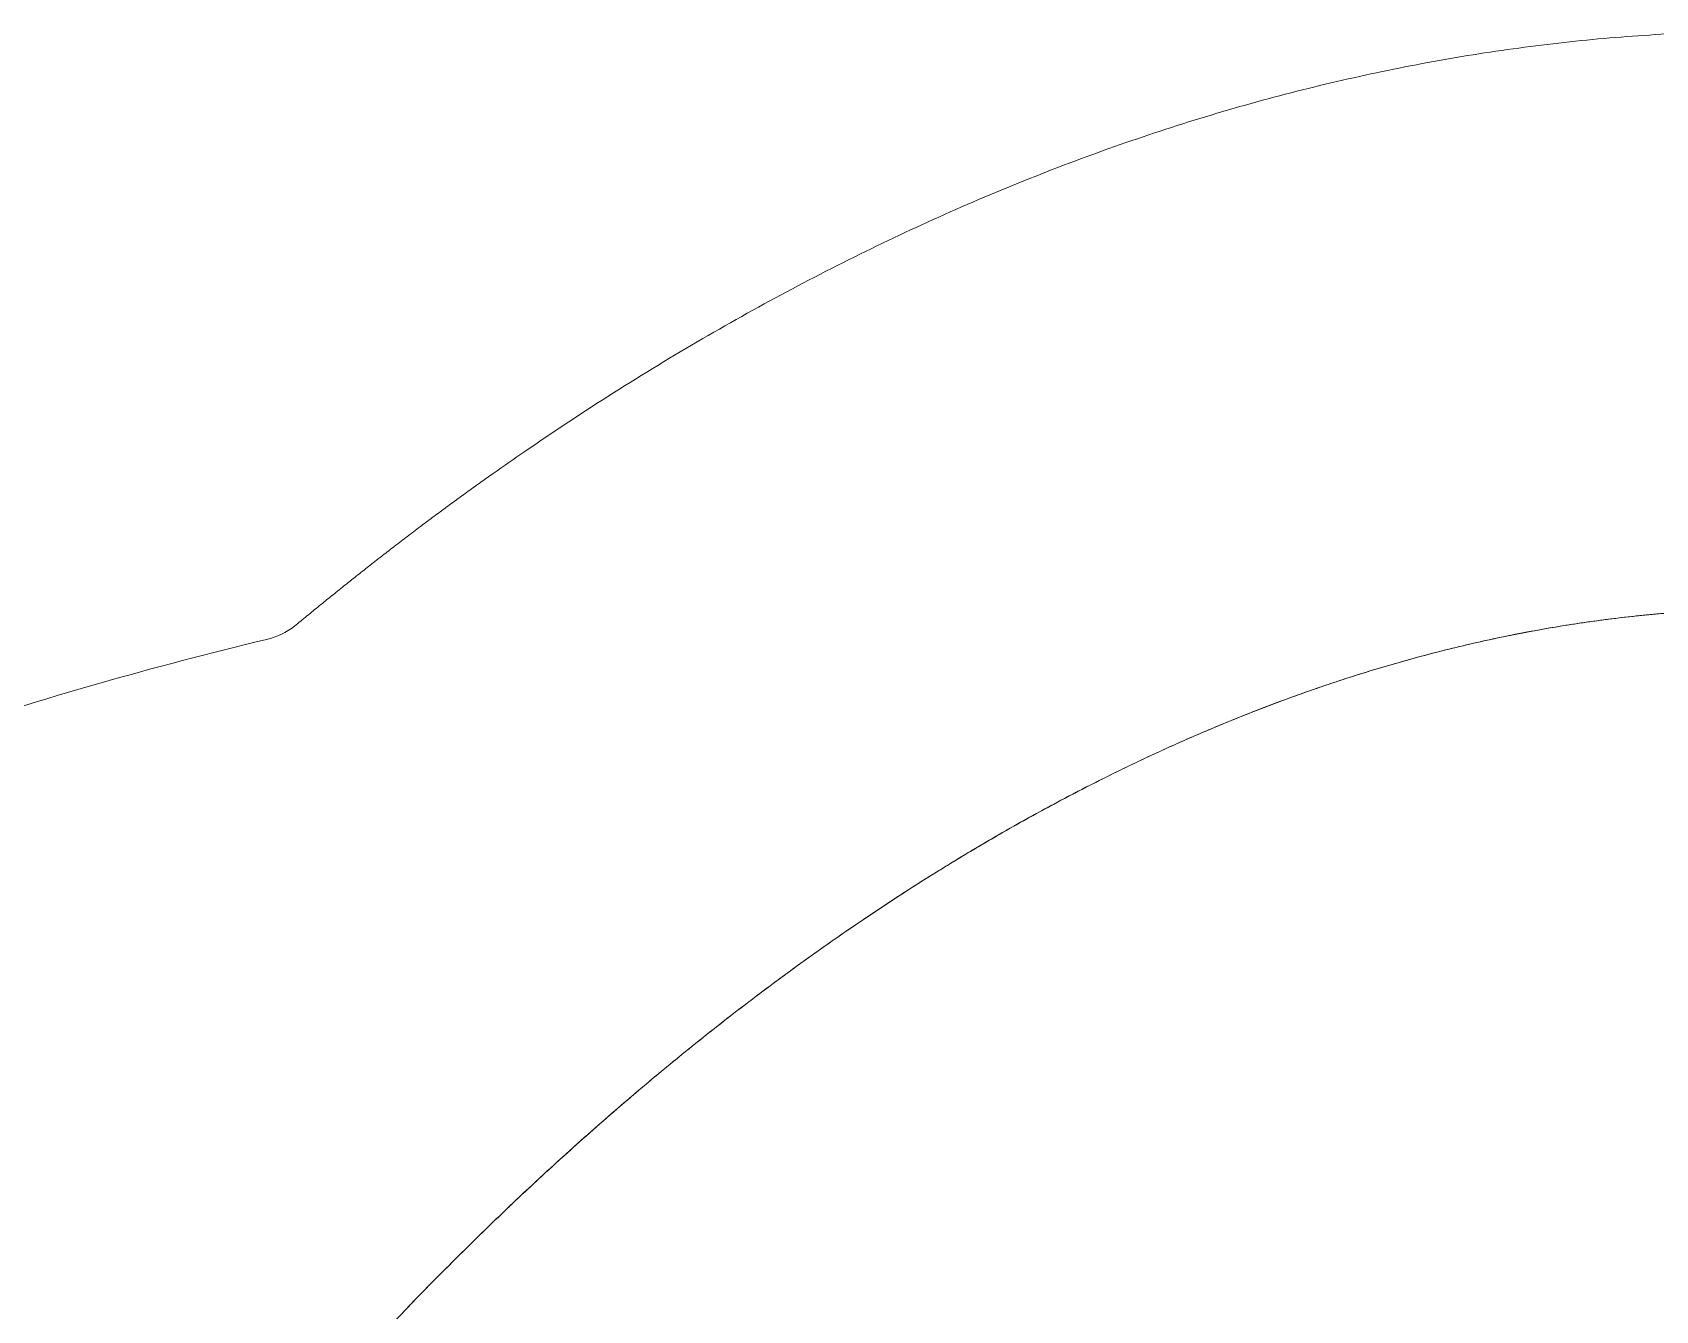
# Model space of a CAD drawing. Header units: millimetres. Extents: x 8533 to 164433, y 5768 to 115327.
# Drawn here: x 57014.1 to 57081.4, y 107872.9 to 107925.9 of the extents above; entities that cross this region are included whole.
import ezdxf

# ---------------------------------------------------------------- set-up
doc = ezdxf.new("R2010")
doc.units = ezdxf.units.MM
doc.header["$LTSCALE"] = 250
doc.layers.add('06_G-ENP_심볼', color=3, linetype='Continuous')
doc.layers.add('G-ENP', color=1, linetype='Continuous')

# ---------------------------------------------------------------- blocks, each defined once
blk = doc.blocks.new('zw$82BC')
at = {"layer": 'G-ENP', "color": 8, "lineweight": 0}
for centre, radius, start, end in [((17.22612, 93.09645), 0.98066, 94.90425, 97.69584), ((17.22434, 93.11705), 0.95999, 92.06966, 94.90334), ((17.22951, 93.0715), 1.00584, 97.69664, 100.44003), ((17.2349, 93.04231), 1.03552, 100.44071, 103.13065), ((17.24268, 93.00901), 1.06972, 103.13121, 105.76342), ((17.2532, 92.97175), 1.10844, 105.76386, 108.33493), ((17.26681, 92.93071), 1.15168, 108.33527, 110.84268), ((17.28381, 92.88607), 1.19945, 110.84291, 113.28497), ((17.30449, 92.83803), 1.25174, 113.28511, 115.66084), ((17.3291, 92.78681), 1.30857, 115.6609, 117.97), ((17.35787, 92.73262), 1.36992, 117.96999, 120.21273), ((17.39101, 92.67571), 1.43578, 120.21266, 122.3898), ((17.42869, 92.6163), 1.50613, 122.38968, 124.50238), ((17.54275, 92.45041), 1.70745, 124.50318, 125.17611), ((17.36021, 92.70904), 1.39089, 125.1675, 125.49838), ((17.40143, 92.6516), 1.46159, 125.82199, 126.13841), ((17.38034, 92.68081), 1.42556, 125.49838, 125.822), ((17.44667, 92.59001), 1.53801, 126.44765, 126.74981), ((17.42352, 92.62135), 1.49905, 126.1384, 126.44766), ((17.49635, 92.52383), 1.62077, 127.04492, 127.33304), ((17.47092, 92.55752), 1.57855, 126.74981, 127.04492), ((17.52302, 92.48886), 1.66474, 127.33304, 127.61424), ((17.58036, 92.41482), 1.75839, 127.88855, 128.15607), ((17.551, 92.45255), 1.71058, 127.61423, 127.88856), ((17.64358, 92.33474), 1.86042, 128.41681, 128.67086), ((17.61119, 92.37558), 1.80829, 128.15606, 128.41681), ((17.67763, 92.29219), 1.91491, 128.67086, 128.91827), ((17.75115, 92.20154), 2.03163, 129.15909, 129.39339), ((17.71345, 92.24783), 1.97193, 128.91827, 129.1591), ((17.79086, 92.15318), 2.09421, 129.39339, 129.62122), ((17.23343, 93.05241), 0.72335, 99.16222, 101.49563), ((17.23326, 93.05336), 0.72239, 99.07346, 101.40913), ((17.22957, 93.07633), 0.69912, 96.76965, 99.16182), ((17.22945, 93.07718), 0.69827, 96.67875, 99.07306), ((17.22704, 93.09754), 0.67777, 94.32141, 96.76915), ((17.22697, 93.09828), 0.67702, 94.22848, 96.67824), ((16.9446, 91.66713), 2.15207, 103.54008, 105.95594), ((16.43314, 93.7944), 0.03583, 282.25701, 308.33801), ((17.23883, 93.02585), 0.75046, 101.49593, 103.76824), ((17.2386, 93.0269), 0.74939, 101.40943, 103.68407), ((17.24597, 92.99674), 0.78043, 103.76845, 105.97807), ((17.24567, 92.99788), 0.77925, 103.68428, 105.89627), ((17.25501, 92.96518), 0.81326, 105.97819, 108.12423), ((17.25463, 92.96641), 0.81197, 105.8964, 108.04483), ((16.94595, 91.66242), 2.15698, 105.95596, 108.35988), ((17.26611, 92.93128), 0.84893, 108.12428, 110.20649), ((17.26565, 92.93259), 0.84754, 108.04489, 110.12949), ((17.27941, 92.89515), 0.88743, 110.20647, 112.22514), ((17.27886, 92.89654), 0.88594, 110.12947, 112.15051), ((17.29503, 92.85692), 0.92873, 112.22506, 114.18093), ((17.2944, 92.85839), 0.92713, 112.15044, 114.10864), ((17.31308, 92.81671), 0.9728, 114.18081, 116.07502), ((17.31235, 92.81826), 0.9711, 114.10853, 116.00503), ((17.33364, 92.77468), 1.0196, 116.07486, 117.90888), ((17.33282, 92.77629), 1.01779, 116.00487, 117.84112), ((17.3568, 92.73095), 1.06908, 117.9087, 119.68424), ((17.35588, 92.73262), 1.06717, 117.84094, 119.61864), ((17.36968, 92.70893), 1.09459, 119.69943, 121.47618), ((17.36862, 92.71074), 1.09248, 119.63211, 121.41051), ((17.41455, 92.63504), 1.18103, 121.4606, 123.13695), ((17.41342, 92.63682), 1.17893, 121.39664, 123.075), ((17.44583, 92.58712), 1.23826, 123.13671, 124.76099), ((17.4446, 92.58893), 1.23607, 123.07476, 124.70095), ((17.47978, 92.53818), 1.29783, 124.76074, 126.33519), ((17.47846, 92.54003), 1.29555, 124.7007, 126.27698), ((17.5164, 92.48839), 1.35963, 126.33494, 127.8618), ((17.51497, 92.49027), 1.35727, 126.27673, 127.80533), ((17.55563, 92.43791), 1.42356, 127.86155, 129.34307), ((17.55411, 92.43982), 1.42112, 127.80508, 129.28826), ((17.59744, 92.3869), 1.48951, 129.34282, 130.78123), ((17.59582, 92.38882), 1.487, 129.28801, 130.728), ((17.64175, 92.33552), 1.55736, 130.78098, 132.17845), ((17.64004, 92.33745), 1.55478, 130.72776, 132.12672), ((17.68849, 92.28392), 1.62699, 132.17821, 133.53686), ((17.6867, 92.28586), 1.62434, 132.12648, 133.48655), ((17.73758, 92.23225), 1.69825, 133.53663, 134.85852), ((17.7357, 92.23419), 1.69555, 133.48632, 134.80955), ((17.7889, 92.18066), 1.77103, 134.85829, 136.1454), ((17.78694, 92.1826), 1.76827, 134.80933, 136.0977), ((17.84031, 92.13122), 1.84236, 136.09749, 137.35293)]:
    blk.add_arc(centre, radius, start, end, dxfattribs=at)

msp = doc.modelspace()

# ---------------------------------------------------------------- block references
at = {"layer": '06_G-ENP_심볼', "color": 0, "xscale": 79.36842069133647, "yscale": 79.36842069133647, "zscale": 79.36842069133647}
msp.add_blockref('zw$82BC', (55718.946, 100459.202, -0.324), dxfattribs=at)

doc.saveas('drawing.dxf')
